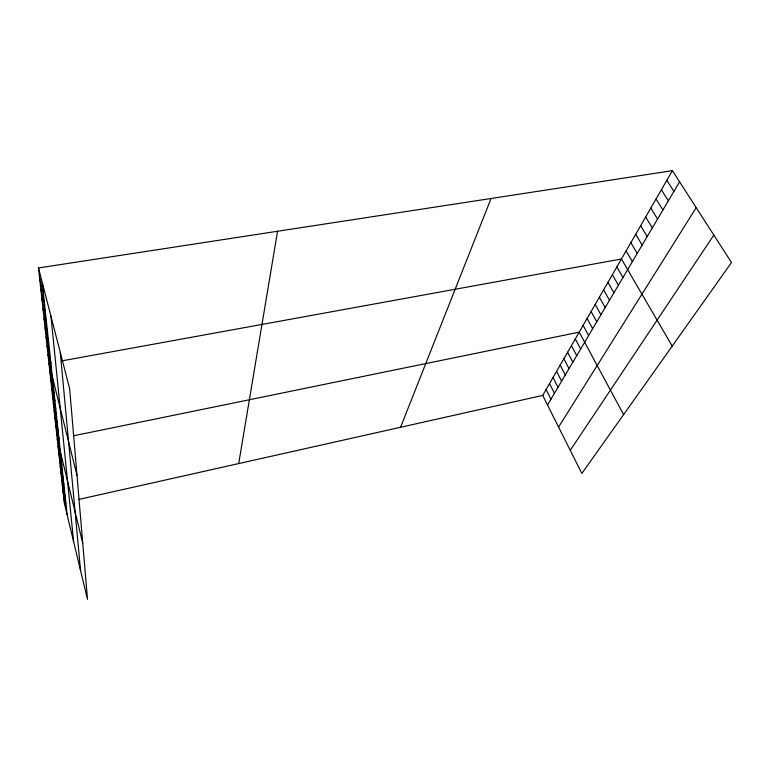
<?xml version="1.0" encoding="UTF-8"?>
<svg xmlns="http://www.w3.org/2000/svg" width="770" height="770" viewBox="0 0 770 770"><rect width="100%" height="100%" fill="white"/><g stroke="black" fill="none" stroke-linecap="round" stroke-linejoin="round"><path stroke-width="1.16" d="M238.7 463.579L277.556 231.26M400.554 427.283L491.067 198.487M542.715 395.405L672.412 170.651L731.5 262.541L581.851 473.463L542.715 395.405L78.396 499.518M547.518 405.001L679.592 181.816M558.587 427.071L696.205 207.65M570.252 450.344L713.838 235.081M59.483 438.669L57.259 439.121L82.736 543.091M73.959 435.704L579.223 332.13L623.594 414.626M51.253 362.805L48.943 363.228L76.981 475.206M61.639 360.918L621.438 258.989L672.22 346.086M38.5 267.95L69.666 388.811L87.501 599.349L64.228 502.704L38.5 267.95L672.412 170.651M666.839 180.305L673.914 191.422M661.391 189.757L668.35 200.816M656.04 199.026L662.903 210.027M650.804 208.102L657.561 219.055M645.664 217.005L652.325 227.901M640.63 225.726L647.195 236.573M635.693 234.282L642.161 245.081M630.851 242.675L637.223 253.417M626.097 250.914L632.382 261.598M616.857 266.921L622.978 277.498M612.371 274.697L618.397 285.227M607.963 282.34L613.911 292.812M603.632 289.838L609.503 300.262M599.378 297.201L605.172 307.577M595.2 304.439L600.927 314.757M591.1 311.542L596.75 321.812M587.077 318.53L592.65 328.742M583.111 325.392L588.617 335.547M575.286 338.964L580.647 349.012M571.407 345.672L576.711 355.673M567.606 352.256L572.841 362.208M563.871 358.743L569.04 368.637M560.194 365.105L565.296 374.961M556.575 371.371L561.619 381.169M553.024 377.531L558.009 387.272M549.53 383.585L554.458 393.278M546.094 389.543L550.964 399.187M39.665 278.567L43.37 292.995M40.8 288.904L44.468 303.236M41.898 299.001L45.536 313.226M42.985 308.837L46.575 322.976M44.034 318.453L47.596 332.486M45.064 327.828L48.587 341.764M46.065 336.99L49.559 350.831M47.047 345.942L50.502 359.686M48 354.681L51.426 368.329M49.858 371.583L53.217 385.039M50.753 379.754L54.083 393.114M51.629 387.743L54.93 401.016M52.485 395.559L55.758 408.745M53.322 403.211L56.566 416.3M54.141 410.699L57.355 423.702M54.949 418.023L58.125 430.94M55.729 425.204L58.886 438.034M56.499 432.24L59.627 444.973M58.02 446.071L61.09 458.641M58.761 452.885L61.812 465.359M59.492 459.555L62.514 471.943M60.214 466.091L63.207 478.391M60.917 472.491L63.881 484.715M61.6 478.776L64.545 490.914M62.274 484.927L65.19 496.987M62.938 490.971L65.825 502.935M63.583 496.891L66.451 508.778M42.244 282.484L67.067 514.514M50.955 316.249L73.631 541.753M60.272 352.381L80.571 570.589"/></g></svg>
